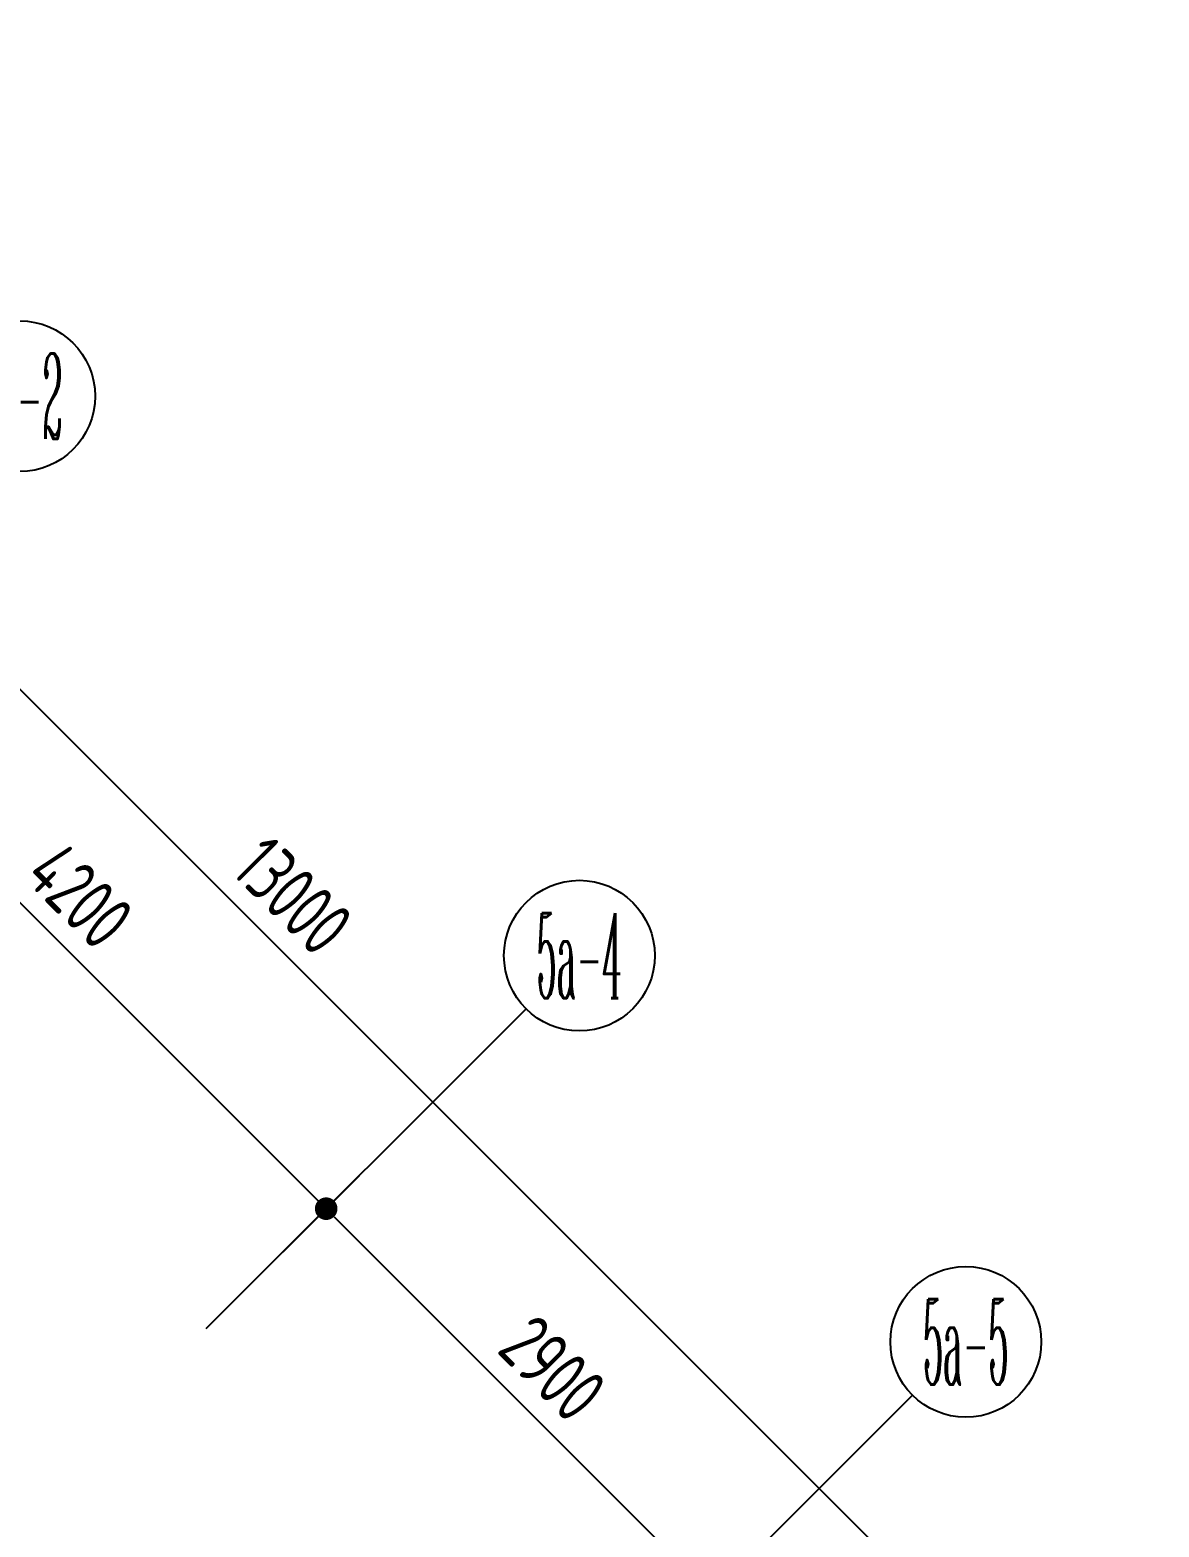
# Model space of a CAD drawing. Header units: millimetres. Extents: x -235126 to 312941, y -228449 to 114042.
# Drawn here: x -100426 to -94435, y -129588 to -121640 of the extents above; entities that cross this region are included whole.
import ezdxf
from ezdxf.enums import TextEntityAlignment as Align

# ---------------------------------------------------------------- set-up
doc = ezdxf.new("R2010")
doc.units = ezdxf.units.MM
doc.header["$LTSCALE"] = 800
doc.layers.get('DEFPOINTS').update_dxf_attribs({"color": 250})
doc.layers.add('AXIS', color=3, linetype='Continuous')
doc.layers.add('AXIS_TEXT', color=7, linetype='Continuous')
doc.styles.add('_TCH_AXIS', font='COMPLEX', dxfattribs={"width": 0.8, "bigfont": 'HZTXT'})
doc.styles.add('COMPLEX', font='COMPLEX')
doc.styles.add('TSSD_REIN_T3', font='TSSDENG', dxfattribs={"width": 0.7, "bigfont": 'HZTXT'})
doc.dimstyles.new('_TCH_ARCH&&100', dxfattribs={"dimtxt": 300, "dimasz": 120, "dimexe": 250, "dimexo": 0, "dimgap": 100, "dimtad": 1, "dimdec": 0, "dimzin": 0, "dimdsep": 46, "dimtxsty": 'TSSD_REIN_T3', "dimblk": 'DOT', "dimcen": 0.09, "dimclrt": 7, "dimazin": 2, "dimtfac": 1, "dimtdec": 0, "dimtix": 1, "dimtmove": 2, "dimatfit": 3, "dimtolj": 1, "dimtzin": 0, "dimarcsym": 0})

# ---------------------------------------------------------------- blocks, each defined once
blk = doc.blocks.new('_AXISO')
blk.add_circle((0, 0), 0.5)
at = {"layer": 'AXIS_TEXT', "style": 'COMPLEX', "width": 1.041667}
blk.add_attdef('A', text='', height=0.56, dxfattribs=at).set_placement((-0.25, -0.28), (0.25, -0.28), align=Align.FIT)
blk = doc.blocks.new('_Dot')
at = {"color": 0, "linetype": 'ByBlock', "lineweight": -2}
blk.add_line((-0.5, 0), (-1, 0), dxfattribs=at)
at = {"color": 0, "linetype": 'ByBlock', "const_width": 0.5}
blk.add_lwpolyline([(-0.25, 0, 1), (0.25, 0, 1)], format="xyb", close=True, dxfattribs=at)
blk = doc.blocks.new('*D296')
at = {"layer": 'AXIS', "color": 0, "lineweight": -2, "transparency": 16777216}
for p, q in [((-105006.4, -123018.4), (-103627.5, -121639.5)), ((-103719.4, -121901.2), (-94696.7, -130923.9)), ((-95814, -132210.8), (-94435.1, -130831.9))]:
    blk.add_line(p, q, dxfattribs=at)
at = {"layer": 'DEFPOINTS', "color": 0, "transparency": 16777216}
for p in [(-105006.4, -123018.4), (-94611.9, -131008.7), (-95814, -132210.8)]:
    blk.add_point(p, dxfattribs=at)
at = {"layer": 'AXIS', "color": 0, "lineweight": -2, "transparency": 16777216, "xscale": 120, "yscale": 120, "zscale": 120}
for p, rotation in [((-103804.3, -121816.3), 134.9999804356227), ((-94611.9, -131008.7), 314.9999804356227)]:
    blk.add_blockref('_Dot', p, dxfattribs=dict(at, rotation=rotation))
at = {"layer": 'AXIS', "color": 7, "transparency": 16777216, "insert": (-99031.3, -126235.7), "char_height": 300, "attachment_point": 5, "rotation": 314.99998, "style": 'TSSD_REIN_T3'}
blk.add_mtext('\\A1;13000', dxfattribs=at)
blk = doc.blocks.new('*D298')
at = {"layer": 'AXIS', "color": 0, "lineweight": -2, "transparency": 16777216}
for p, q in [((-102460.8, -125564), (-101647.6, -124750.8)), ((-101739.5, -125012.4), (-98939.4, -127812.6)), ((-99490.9, -128533.8), (-98677.8, -127720.7))]:
    blk.add_line(p, q, dxfattribs=at)
at = {"layer": 'DEFPOINTS', "color": 0, "transparency": 16777216}
for p in [(-102460.8, -125564), (-98854.5, -127897.4), (-99490.9, -128533.8)]:
    blk.add_point(p, dxfattribs=at)
at = {"layer": 'AXIS', "color": 0, "lineweight": -2, "transparency": 16777216, "xscale": 120, "yscale": 120, "zscale": 120}
for p, rotation in [((-101824.4, -124927.6), 134.9999804356241), ((-98854.5, -127897.4), 314.9999804356241)]:
    blk.add_blockref('_Dot', p, dxfattribs=dict(at, rotation=rotation))
at = {"layer": 'AXIS', "color": 7, "transparency": 16777216, "insert": (-100162.7, -126235.7), "char_height": 300, "attachment_point": 5, "rotation": 314.99998, "style": 'TSSD_REIN_T3'}
blk.add_mtext('\\A1;4200', dxfattribs=at)
blk = doc.blocks.new('*D299')
at = {"layer": 'AXIS', "color": 0, "lineweight": -2, "transparency": 16777216}
for p, q in [((-99490.9, -128533.8), (-98677.8, -127720.7)), ((-98769.7, -127982.3), (-96888.8, -129863.2)), ((-97440.3, -130584.4), (-96627.1, -129771.3))]:
    blk.add_line(p, q, dxfattribs=at)
at = {"layer": 'DEFPOINTS', "color": 0, "transparency": 16777216}
for p in [(-99490.9, -128533.8), (-96803.9, -129948), (-97440.3, -130584.4)]:
    blk.add_point(p, dxfattribs=at)
at = {"layer": 'AXIS', "color": 0, "lineweight": -2, "transparency": 16777216, "xscale": 120, "yscale": 120, "zscale": 120}
for p, rotation in [((-98854.5, -127897.4), 134.9999804356231), ((-96803.9, -129948), 314.9999804356231)]:
    blk.add_blockref('_Dot', p, dxfattribs=dict(at, rotation=rotation))
at = {"layer": 'AXIS', "color": 7, "transparency": 16777216, "insert": (-97652.4, -128746), "char_height": 300, "attachment_point": 5, "rotation": 314.99998, "style": 'TSSD_REIN_T3'}
blk.add_mtext('\\A1;2900', dxfattribs=at)

msp = doc.modelspace()

# ---------------------------------------------------------------- linework, layer by layer
at = {"layer": 'AXIS'}
for p, q in [((-99490.9, -128533.8), (-97793.9, -126836.8)), ((-97440.3, -130584.4), (-95743.3, -128887.4))]:
    msp.add_line(p, q, dxfattribs=at)

# ---------------------------------------------------------------- block references
ref = msp.add_blockref('_AXISO', (-100480.9, -123584.1), dxfattribs=dict(at, xscale=800, yscale=800, zscale=800))
ref.add_attrib('A', '5a-2', dxfattribs={"layer": 'AXIS_TEXT', "height": 452.55, "style": '_TCH_AXIS', "width": 0.2625}).set_placement((-100707.1, -123810.4), (-100254.6, -123810.4), align=Align.FIT)
ref = msp.add_blockref('_AXISO', (-97511, -126553.9), dxfattribs=dict(at, xscale=800, yscale=800, zscale=800))
ref.add_attrib('A', '5a-4', dxfattribs={"layer": 'AXIS_TEXT', "height": 452.55, "style": '_TCH_AXIS', "width": 0.256098}).set_placement((-97737.3, -126780.2), (-97284.8, -126780.2), align=Align.FIT)
ref = msp.add_blockref('_AXISO', (-95460.4, -128604.5), dxfattribs=dict(at, xscale=800, yscale=800, zscale=800))
ref.add_attrib('A', '5a-5', dxfattribs={"layer": 'AXIS_TEXT', "height": 452.55, "style": '_TCH_AXIS', "width": 0.2625}).set_placement((-95686.7, -128830.8), (-95234.1, -128830.8), align=Align.FIT)

# ---------------------------------------------------------------- dimensions: what is measured, and where the dimension line sits
for p1, p2, distance, picture, middle in [((-105006.4, -123018.4), (-95814, -132210.8), 1700, '*D296', (-99031.3, -126235.7)), ((-102460.8, -125564), (-99490.9, -128533.8), 900, '*D298', (-100162.7, -126235.7)), ((-99490.9, -128533.8), (-97440.3, -130584.4), 900, '*D299', (-97652.4, -128746))]:
    dim = msp.add_aligned_dim(p1=p1, p2=p2, distance=distance, dimstyle='_TCH_ARCH&&100', dxfattribs=at)
    dim.commit()
    dim.dimension.update_dxf_attribs({"geometry": picture, "text_midpoint": middle})

doc.saveas('drawing.dxf')
